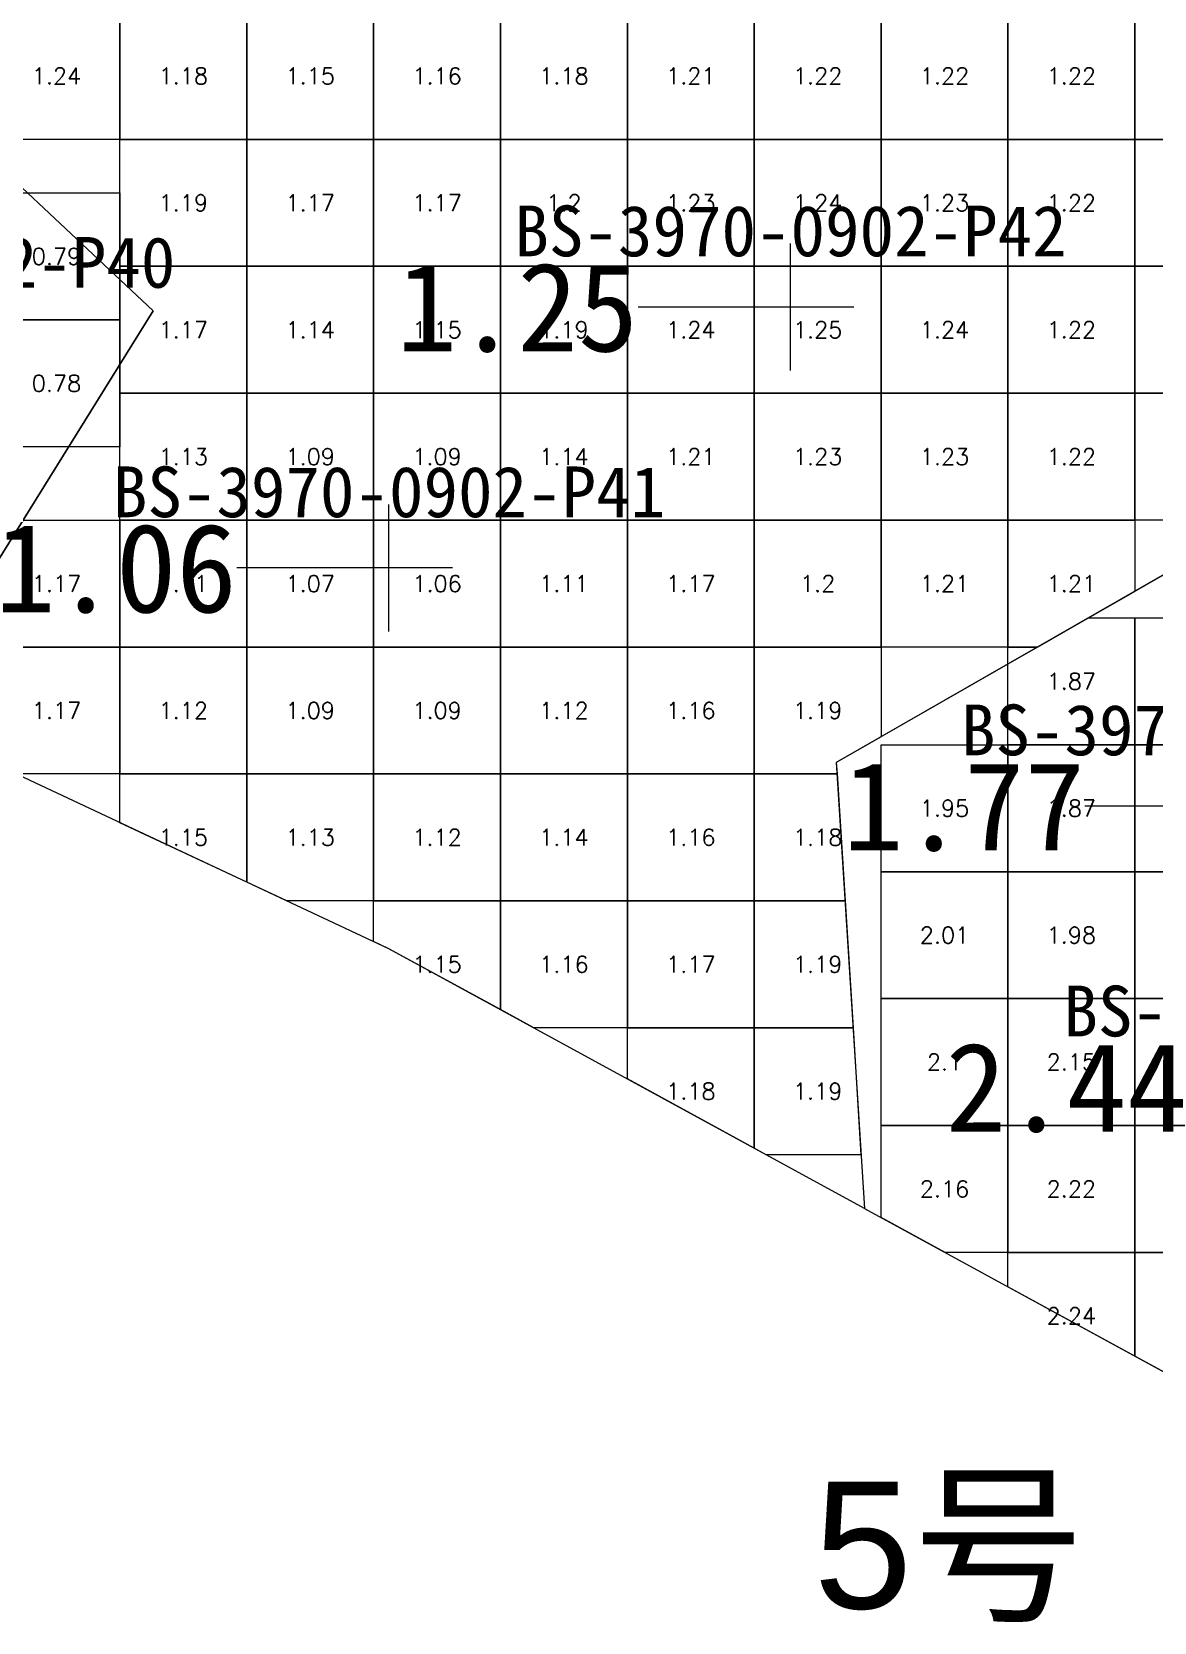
# Model space of a CAD drawing. Header units: inches. Extents: x 469759 to 470079, y 4349683 to 4349873.
# Drawn here: x 469895.84 to 469904.69, y 4349693.83 to 4349706.36 of the extents above; entities that cross this region are included whole.
import ezdxf
from ezdxf.enums import TextEntityAlignment as Align

# ---------------------------------------------------------------- set-up
doc = ezdxf.new("R2010")
doc.units = ezdxf.units.IN
doc.header["$MEASUREMENT"] = 0
for name, color, linetype, lineweight in [('孔口文字', 7, 'Continuous', 0), ('点', 7, 'Continuous', 0), ('爆区方格网', 7, 'Continuous', 0), ('线条', 7, 'Continuous', 0), ('钻孔', 7, 'Continuous', 0)]:
    doc.layers.add(name, color=color, linetype=linetype, lineweight=lineweight)
doc.styles.add('3dmine_textStyle_1', font='txt.shx', dxfattribs={"height": 1, "bigfont": 'gbcbig.shx'})
doc.styles.add('3dmine_textStyle_2', font='arial.ttf', dxfattribs={"height": 1})
doc.styles.add('3dmine_textStyle_3', font='SimSun.ttf', dxfattribs={"height": 1})

msp = doc.modelspace()

# ---------------------------------------------------------------- hatches: boundary and pattern name
at = {"layer": '钻孔', "linetype": 'Continuous', "lineweight": 0, "true_color": 0x0000ff, "extrusion": (0, 1, 0)}
for points in [[(-469902.825, 3959.502), (-469901.825, 3959.502), (-469901.825, 3971.502), (-469902.825, 3971.502)], [(-469899.66, 3959.623), (-469898.66, 3959.623), (-469898.66, 3971.623), (-469899.66, 3971.623)]]:
    msp.add_hatch(color=5, dxfattribs=at).paths.add_polyline_path(points, flags=0)

# ---------------------------------------------------------------- linework, layer by layer
at = {"color": 5, "linetype": 'Continuous', "lineweight": 0, "true_color": 0x0000ff}
msp.add_lwpolyline([(469922.715, 4349702.65), (469918.259, 4349703.257), (469916.336, 4349706.015), (469908.883, 4349706.209), (469905.8, 4349704.412), (469905.452, 4349702.475), (469902.186, 4349700.604), (469902.407, 4349697.09), (469898.66, 4349699.136), (469894.799, 4349700.944), (469896.801, 4349704.163), (469894.947, 4349705.902), (469891.977, 4349706.493), (469889.894, 4349706.624), (469888.385, 4349708.117), (469890.698, 4349710.086), (469888.746, 4349711.711), (469884.89, 4349709.988), (469881.832, 4349708.397), (469880.538, 4349711.441), (469883.538, 4349714.441)], dxfattribs=at)
at = {"color": 4, "linetype": 'Continuous', "lineweight": 0, "true_color": 0x00ffff}
msp.add_lwpolyline([(469894.799, 4349700.944), (469896.801, 4349704.163), (469894.947, 4349705.902), (469891.977, 4349706.493), (469889.894, 4349706.624), (469888.385, 4349708.117), (469890.698, 4349710.086), (469888.746, 4349711.711), (469884.89, 4349709.988), (469881.832, 4349708.397), (469884.832, 4349705.397), (469887.955, 4349703.505), (469891.765, 4349701.796), (469894.799, 4349700.944), (469896.801, 4349704.163), (469894.799, 4349700.944)], dxfattribs=at)
at = {"color": 1, "linetype": 'Continuous', "lineweight": 0, "true_color": 0xff0000, "elevation": 1985.963}
msp.add_lwpolyline([(469905.433, 4349702.464), (469902.186, 4349700.604), (469902.407, 4349697.09), (469906.153, 4349695.045), (469906.698, 4349696.739), (469909.171, 4349700.013), (469905.433, 4349702.464)], dxfattribs=at)
at = {"layer": '点', "color": 138, "linetype": 'Continuous', "lineweight": 0, "true_color": 0x004c4c}
for points, elevation in [([(469901.825, 4349703.692), (469901.825, 4349704.692)], 3971.502), ([(469902.325, 4349704.192), (469901.325, 4349704.192)], 3971.502), ([(469898.66, 4349701.636), (469898.66, 4349702.636)], 3971.623), ([(469899.16, 4349702.136), (469898.16, 4349702.136)], 3971.623)]:
    msp.add_lwpolyline(points, dxfattribs=dict(at, elevation=elevation))
at = {"layer": '爆区方格网', "color": 5, "linetype": 'Continuous', "lineweight": 0, "true_color": 0x0000ff, "elevation": 3971.535}
for points in [[(469896.539, 4349705.513), (469895.539, 4349705.513), (469895.539, 4349706.513), (469896.539, 4349706.513), (469896.539, 4349705.513)], [(469897.539, 4349705.513), (469896.539, 4349705.513), (469896.539, 4349706.513), (469897.539, 4349706.513), (469897.539, 4349705.513)], [(469898.539, 4349705.513), (469897.539, 4349705.513), (469897.539, 4349706.513), (469898.539, 4349706.513), (469898.539, 4349705.513)], [(469899.539, 4349705.513), (469898.539, 4349705.513), (469898.539, 4349706.513), (469899.539, 4349706.513), (469899.539, 4349705.513)], [(469900.539, 4349705.513), (469899.539, 4349705.513), (469899.539, 4349706.513), (469900.539, 4349706.513), (469900.539, 4349705.513)], [(469901.539, 4349705.513), (469900.539, 4349705.513), (469900.539, 4349706.513), (469901.539, 4349706.513), (469901.539, 4349705.513)], [(469902.539, 4349705.513), (469901.539, 4349705.513), (469901.539, 4349706.513), (469902.539, 4349706.513), (469902.539, 4349705.513)], [(469903.539, 4349705.513), (469902.539, 4349705.513), (469902.539, 4349706.513), (469903.539, 4349706.513), (469903.539, 4349705.513)], [(469904.539, 4349705.513), (469903.539, 4349705.513), (469903.539, 4349706.513), (469904.539, 4349706.513), (469904.539, 4349705.513)], [(469905.539, 4349705.513), (469904.539, 4349705.513), (469904.539, 4349706.513), (469905.539, 4349706.513), (469905.539, 4349705.513)], [(469897.539, 4349704.513), (469896.539, 4349704.513), (469896.539, 4349705.513), (469897.539, 4349705.513), (469897.539, 4349704.513)], [(469898.539, 4349704.513), (469897.539, 4349704.513), (469897.539, 4349705.513), (469898.539, 4349705.513), (469898.539, 4349704.513)], [(469899.539, 4349704.513), (469898.539, 4349704.513), (469898.539, 4349705.513), (469899.539, 4349705.513), (469899.539, 4349704.513)], [(469900.539, 4349704.513), (469899.539, 4349704.513), (469899.539, 4349705.513), (469900.539, 4349705.513), (469900.539, 4349704.513)], [(469901.539, 4349704.513), (469900.539, 4349704.513), (469900.539, 4349705.513), (469901.539, 4349705.513), (469901.539, 4349704.513)], [(469902.539, 4349704.513), (469901.539, 4349704.513), (469901.539, 4349705.513), (469902.539, 4349705.513), (469902.539, 4349704.513)], [(469903.539, 4349704.513), (469902.539, 4349704.513), (469902.539, 4349705.513), (469903.539, 4349705.513), (469903.539, 4349704.513)], [(469904.539, 4349704.513), (469903.539, 4349704.513), (469903.539, 4349705.513), (469904.539, 4349705.513), (469904.539, 4349704.513)], [(469905.539, 4349704.513), (469904.539, 4349704.513), (469904.539, 4349705.513), (469905.539, 4349705.513), (469905.539, 4349704.513)], [(469897.539, 4349703.513), (469896.539, 4349703.513), (469896.539, 4349704.091), (469896.539, 4349704.513), (469897.539, 4349704.513), (469897.539, 4349703.513)], [(469898.539, 4349703.513), (469897.539, 4349703.513), (469897.539, 4349704.513), (469898.539, 4349704.513), (469898.539, 4349703.513)], [(469899.539, 4349703.513), (469898.539, 4349703.513), (469898.539, 4349704.513), (469899.539, 4349704.513), (469899.539, 4349703.513)], [(469900.539, 4349703.513), (469899.539, 4349703.513), (469899.539, 4349704.513), (469900.539, 4349704.513), (469900.539, 4349703.513)], [(469901.539, 4349703.513), (469900.539, 4349703.513), (469900.539, 4349704.513), (469901.539, 4349704.513), (469901.539, 4349703.513)], [(469902.539, 4349703.513), (469901.539, 4349703.513), (469901.539, 4349704.513), (469902.539, 4349704.513), (469902.539, 4349703.513)], [(469903.539, 4349703.513), (469902.539, 4349703.513), (469902.539, 4349704.513), (469903.539, 4349704.513), (469903.539, 4349703.513)], [(469904.539, 4349703.513), (469903.539, 4349703.513), (469903.539, 4349704.513), (469904.539, 4349704.513), (469904.539, 4349703.513)], [(469905.539, 4349703.513), (469904.539, 4349703.513), (469904.539, 4349704.513), (469905.539, 4349704.513), (469905.539, 4349703.513)], [(469897.539, 4349702.513), (469896.539, 4349702.513), (469896.539, 4349703.091), (469896.539, 4349703.513), (469897.539, 4349703.513), (469897.539, 4349702.513)], [(469898.539, 4349702.513), (469897.539, 4349702.513), (469897.539, 4349703.513), (469898.539, 4349703.513), (469898.539, 4349702.513)], [(469899.539, 4349702.513), (469898.539, 4349702.513), (469898.539, 4349703.513), (469899.539, 4349703.513), (469899.539, 4349702.513)], [(469900.539, 4349702.513), (469899.539, 4349702.513), (469899.539, 4349703.513), (469900.539, 4349703.513), (469900.539, 4349702.513)], [(469901.539, 4349702.513), (469900.539, 4349702.513), (469900.539, 4349703.513), (469901.539, 4349703.513), (469901.539, 4349702.513)], [(469902.539, 4349702.513), (469901.539, 4349702.513), (469901.539, 4349703.513), (469902.539, 4349703.513), (469902.539, 4349702.513)], [(469903.539, 4349702.513), (469902.539, 4349702.513), (469902.539, 4349703.513), (469903.539, 4349703.513), (469903.539, 4349702.513)], [(469904.539, 4349702.513), (469903.539, 4349702.513), (469903.539, 4349703.513), (469904.539, 4349703.513), (469904.539, 4349702.513)], [(469905.539, 4349702.513), (469904.539, 4349702.513), (469904.539, 4349703.513), (469905.539, 4349703.513), (469905.539, 4349702.513)], [(469896.539, 4349701.513), (469895.539, 4349701.513), (469895.539, 4349702.091), (469895.539, 4349702.513), (469896.539, 4349702.513), (469896.539, 4349701.513)], [(469897.539, 4349701.513), (469896.539, 4349701.513), (469896.539, 4349702.513), (469897.539, 4349702.513), (469897.539, 4349701.513)], [(469898.539, 4349701.513), (469897.539, 4349701.513), (469897.539, 4349702.513), (469898.539, 4349702.513), (469898.539, 4349701.513)], [(469899.539, 4349701.513), (469898.539, 4349701.513), (469898.539, 4349702.513), (469899.539, 4349702.513), (469899.539, 4349701.513)], [(469900.539, 4349701.513), (469899.539, 4349701.513), (469899.539, 4349702.513), (469900.539, 4349702.513), (469900.539, 4349701.513)], [(469901.539, 4349701.513), (469900.539, 4349701.513), (469900.539, 4349702.513), (469901.539, 4349702.513), (469901.539, 4349701.513)], [(469902.539, 4349701.513), (469901.539, 4349701.513), (469901.539, 4349702.513), (469902.539, 4349702.513), (469902.539, 4349701.513)], [(469903.539, 4349701.513), (469902.539, 4349701.513), (469902.539, 4349702.513), (469903.539, 4349702.513), (469903.539, 4349701.513)], [(469904.539, 4349701.952), (469903.772, 4349701.513), (469903.539, 4349701.513), (469903.539, 4349702.513), (469904.539, 4349702.513), (469904.539, 4349701.952)], [(469896.539, 4349700.513), (469895.72, 4349700.513), (469895.539, 4349700.598), (469895.539, 4349701.091), (469895.539, 4349701.513), (469896.539, 4349701.513), (469896.539, 4349700.513)], [(469897.539, 4349700.513), (469896.539, 4349700.513), (469896.539, 4349701.513), (469897.539, 4349701.513), (469897.539, 4349700.513)], [(469898.539, 4349700.513), (469897.539, 4349700.513), (469897.539, 4349701.513), (469898.539, 4349701.513), (469898.539, 4349700.513)], [(469899.539, 4349700.513), (469898.539, 4349700.513), (469898.539, 4349701.513), (469899.539, 4349701.513), (469899.539, 4349700.513)], [(469900.539, 4349700.513), (469899.539, 4349700.513), (469899.539, 4349701.513), (469900.539, 4349701.513), (469900.539, 4349700.513)], [(469901.539, 4349700.513), (469900.539, 4349700.513), (469900.539, 4349701.513), (469901.539, 4349701.513), (469901.539, 4349700.513)], [(469902.539, 4349700.806), (469902.186, 4349700.604), (469902.192, 4349700.513), (469901.539, 4349700.513), (469901.539, 4349701.513), (469902.539, 4349701.513), (469902.539, 4349700.806)], [(469897.539, 4349699.661), (469896.539, 4349700.129), (469896.539, 4349700.513), (469897.539, 4349700.513), (469897.539, 4349699.661)], [(469898.539, 4349699.513), (469897.855, 4349699.513), (469897.539, 4349699.661), (469897.539, 4349700.513), (469898.539, 4349700.513), (469898.539, 4349699.513)], [(469899.539, 4349699.513), (469898.539, 4349699.513), (469898.539, 4349700.513), (469899.539, 4349700.513), (469899.539, 4349699.513)], [(469900.539, 4349699.513), (469899.539, 4349699.513), (469899.539, 4349700.513), (469900.539, 4349700.513), (469900.539, 4349699.513)], [(469901.539, 4349699.513), (469900.539, 4349699.513), (469900.539, 4349700.513), (469901.539, 4349700.513), (469901.539, 4349699.513)], [(469902.255, 4349699.513), (469901.539, 4349699.513), (469901.539, 4349700.513), (469902.192, 4349700.513), (469902.255, 4349699.513)], [(469899.539, 4349698.656), (469898.66, 4349699.136), (469898.539, 4349699.192), (469898.539, 4349699.513), (469899.539, 4349699.513), (469899.539, 4349698.656)], [(469900.539, 4349698.513), (469899.801, 4349698.513), (469899.539, 4349698.656), (469899.539, 4349699.513), (469900.539, 4349699.513), (469900.539, 4349698.513)], [(469901.539, 4349698.513), (469900.539, 4349698.513), (469900.539, 4349699.513), (469901.539, 4349699.513), (469901.539, 4349698.513)], [(469902.318, 4349698.513), (469901.539, 4349698.513), (469901.539, 4349699.513), (469902.255, 4349699.513), (469902.318, 4349698.513)], [(469901.539, 4349697.564), (469900.539, 4349698.11), (469900.539, 4349698.513), (469901.539, 4349698.513), (469901.539, 4349697.564)], [(469902.38, 4349697.513), (469901.633, 4349697.513), (469901.539, 4349697.564), (469901.539, 4349698.513), (469902.318, 4349698.513), (469902.38, 4349697.513)]]:
    msp.add_lwpolyline(points, dxfattribs=at)
at = {"layer": '爆区方格网', "color": 4, "linetype": 'Continuous', "lineweight": 0, "true_color": 0x00ffff, "elevation": 3971.523}
for points in [[(469896.539, 4349704.091), (469895.539, 4349704.091), (469895.539, 4349705.091), (469896.539, 4349705.091), (469896.539, 4349704.091)], [(469896.539, 4349703.091), (469895.539, 4349703.091), (469895.539, 4349704.091), (469896.539, 4349704.091), (469896.539, 4349703.091)]]:
    msp.add_lwpolyline(points, dxfattribs=at)
at = {"layer": '爆区方格网', "color": 1, "linetype": 'Continuous', "lineweight": 0, "true_color": 0xff0000, "elevation": 3971.424}
for points in [[(469904.539, 4349700.743), (469903.539, 4349700.743), (469903.539, 4349701.513), (469903.772, 4349701.513), (469904.175, 4349701.743), (469904.539, 4349701.743), (469904.539, 4349700.743)], [(469905.539, 4349700.743), (469904.539, 4349700.743), (469904.539, 4349701.743), (469905.539, 4349701.743), (469905.539, 4349700.743)], [(469903.539, 4349699.743), (469902.539, 4349699.743), (469902.539, 4349700.743), (469903.539, 4349700.743), (469903.539, 4349699.743)], [(469904.539, 4349699.743), (469903.539, 4349699.743), (469903.539, 4349700.743), (469904.539, 4349700.743), (469904.539, 4349699.743)], [(469905.539, 4349699.743), (469904.539, 4349699.743), (469904.539, 4349700.743), (469905.539, 4349700.743), (469905.539, 4349699.743)], [(469903.539, 4349698.743), (469902.539, 4349698.743), (469902.539, 4349699.743), (469903.539, 4349699.743), (469903.539, 4349698.743)], [(469904.539, 4349698.743), (469903.539, 4349698.743), (469903.539, 4349699.743), (469904.539, 4349699.743), (469904.539, 4349698.743)], [(469905.539, 4349698.743), (469904.539, 4349698.743), (469904.539, 4349699.743), (469905.539, 4349699.743), (469905.539, 4349698.743)], [(469903.539, 4349697.743), (469902.539, 4349697.743), (469902.539, 4349698.743), (469903.539, 4349698.743), (469903.539, 4349697.743)], [(469904.539, 4349697.743), (469903.539, 4349697.743), (469903.539, 4349698.743), (469904.539, 4349698.743), (469904.539, 4349697.743)], [(469905.539, 4349697.743), (469904.539, 4349697.743), (469904.539, 4349698.743), (469905.539, 4349698.743), (469905.539, 4349697.743)], [(469903.539, 4349696.743), (469903.043, 4349696.743), (469902.539, 4349697.018), (469902.539, 4349697.743), (469903.539, 4349697.743), (469903.539, 4349696.743)], [(469904.539, 4349696.743), (469903.539, 4349696.743), (469903.539, 4349697.743), (469904.539, 4349697.743), (469904.539, 4349696.743)], [(469905.539, 4349696.743), (469904.539, 4349696.743), (469904.539, 4349697.743), (469905.539, 4349697.743), (469905.539, 4349696.743)], [(469904.539, 4349695.926), (469903.539, 4349696.472), (469903.539, 4349696.743), (469904.539, 4349696.743), (469904.539, 4349695.926)], [(469905.539, 4349695.743), (469904.874, 4349695.743), (469904.539, 4349695.926), (469904.539, 4349696.743), (469905.539, 4349696.743), (469905.539, 4349695.743)]]:
    msp.add_lwpolyline(points, dxfattribs=at)
at = {"layer": '线条', "color": 138, "linetype": 'Continuous', "lineweight": 0, "true_color": 0x004c4c}
for points, elevation in [([(469901.825, 4349704.192), (469901.825, 4349704.192), (469901.825, 4349704.192)], 3971.502), ([(469898.66, 4349702.136), (469898.66, 4349702.136), (469898.66, 4349702.136)], 3971.623)]:
    msp.add_lwpolyline(points, dxfattribs=dict(at, elevation=elevation))
at = {"layer": '钻孔', "color": 5, "linetype": 'Continuous', "lineweight": 0, "true_color": 0x0000ff}
for points, elevation in [([(469901.825, 4349704.192), (469900.625, 4349704.192)], 3971.502), ([(469901.825, 4349704.192), (469900.625, 4349704.192)], 3959.502), ([(469898.66, 4349702.136), (469897.46, 4349702.136)], 3971.623), ([(469898.66, 4349702.136), (469897.46, 4349702.136)], 3959.623)]:
    msp.add_lwpolyline(points, dxfattribs=dict(at, elevation=elevation))
at = {"layer": '钻孔', "color": 1, "linetype": 'Continuous', "lineweight": 0, "true_color": 0xff0000}
for elevation in [3971.325, 3960.325]:
    msp.add_lwpolyline([(469905.345, 4349700.26), (469904.145, 4349700.26)], dxfattribs=dict(at, elevation=elevation))

# ---------------------------------------------------------------- texts
at = {"color": 5, "linetype": 'Continuous', "lineweight": 0, "true_color": 0x0000ff, "style": '3dmine_textStyle_1'}
for s, p in [('1.24', (469896.039, 4349706.013, 3971.535)), ('1.18', (469897.039, 4349706.013, 3971.535)), ('1.15', (469898.039, 4349706.013, 3971.535)), ('1.16', (469899.039, 4349706.013, 3971.535)), ('1.18', (469900.039, 4349706.013, 3971.535)), ('1.21', (469901.039, 4349706.013, 3971.535)), ('1.22', (469902.039, 4349706.013, 3971.535)), ('1.22', (469903.039, 4349706.013, 3971.535)), ('1.22', (469904.039, 4349706.013, 3971.535)), ('1.19', (469897.039, 4349705.013, 3971.535)), ('1.17', (469898.039, 4349705.013, 3971.535)), ('1.17', (469899.039, 4349705.013, 3971.535)), ('1.2', (469900.039, 4349705.013, 3971.535)), ('1.23', (469901.039, 4349705.013, 3971.535)), ('1.24', (469902.039, 4349705.013, 3971.535)), ('1.23', (469903.039, 4349705.013, 3971.535)), ('1.22', (469904.039, 4349705.013, 3971.535)), ('1.17', (469897.039, 4349704.013, 3971.535)), ('1.14', (469898.039, 4349704.013, 3971.535)), ('1.15', (469899.039, 4349704.013, 3971.535)), ('1.19', (469900.039, 4349704.013, 3971.535)), ('1.24', (469901.039, 4349704.013, 3971.535)), ('1.25', (469902.039, 4349704.013, 3971.535)), ('1.24', (469903.039, 4349704.013, 3971.535)), ('1.22', (469904.039, 4349704.013, 3971.535)), ('1.13', (469897.039, 4349703.013, 3971.535)), ('1.09', (469898.039, 4349703.013, 3971.535)), ('1.09', (469899.039, 4349703.013, 3971.535)), ('1.14', (469900.039, 4349703.013, 3971.535)), ('1.21', (469901.039, 4349703.013, 3971.535)), ('1.23', (469902.039, 4349703.013, 3971.535)), ('1.23', (469903.039, 4349703.013, 3971.535)), ('1.22', (469904.039, 4349703.013, 3971.535)), ('1.17', (469896.039, 4349702.013, 3971.535)), ('1.11', (469897.039, 4349702.013, 3971.535)), ('1.07', (469898.039, 4349702.013, 3971.535)), ('1.06', (469899.039, 4349702.013, 3971.535)), ('1.11', (469900.039, 4349702.013, 3971.535)), ('1.17', (469901.039, 4349702.013, 3971.535)), ('1.2', (469902.039, 4349702.013, 3971.535)), ('1.21', (469903.039, 4349702.013, 3971.535)), ('1.21', (469904.039, 4349702.013, 3971.535)), ('1.17', (469896.039, 4349701.013, 3971.535)), ('1.12', (469897.039, 4349701.013, 3971.535)), ('1.09', (469898.039, 4349701.013, 3971.535)), ('1.09', (469899.039, 4349701.013, 3971.535)), ('1.12', (469900.039, 4349701.013, 3971.535)), ('1.16', (469901.039, 4349701.013, 3971.535)), ('1.19', (469902.039, 4349701.013, 3971.535)), ('1.15', (469897.039, 4349700.013, 3971.535)), ('1.13', (469898.039, 4349700.013, 3971.535)), ('1.12', (469899.039, 4349700.013, 3971.535)), ('1.14', (469900.039, 4349700.013, 3971.535)), ('1.16', (469901.039, 4349700.013, 3971.535)), ('1.18', (469902.039, 4349700.013, 3971.535)), ('1.15', (469899.039, 4349699.013, 3971.535)), ('1.16', (469900.039, 4349699.013, 3971.535)), ('1.17', (469901.039, 4349699.013, 3971.535)), ('1.19', (469902.039, 4349699.013, 3971.535)), ('1.18', (469901.039, 4349698.013, 3971.535)), ('1.19', (469902.039, 4349698.013, 3971.535))]:
    msp.add_text(s, height=0.13, dxfattribs=at).set_placement(p, align=Align.MIDDLE_CENTER)
at = {"color": 4, "linetype": 'Continuous', "lineweight": 0, "true_color": 0x00ffff, "style": '3dmine_textStyle_1'}
for s, p in [('0.79', (469896.039, 4349704.591, 3971.523)), ('0.78', (469896.039, 4349703.591, 3971.523))]:
    msp.add_text(s, height=0.13, dxfattribs=at).set_placement(p, align=Align.MIDDLE_CENTER)
at = {"color": 1, "linetype": 'Continuous', "lineweight": 0, "true_color": 0xff0000, "style": '3dmine_textStyle_1'}
for s, p in [('1.87', (469904.039, 4349701.243, 3971.424)), ('1.95', (469903.039, 4349700.243, 3971.424)), ('1.87', (469904.039, 4349700.243, 3971.424)), ('2.01', (469903.039, 4349699.243, 3971.424)), ('1.98', (469904.039, 4349699.243, 3971.424)), ('2.1', (469903.039, 4349698.243, 3971.424)), ('2.15', (469904.039, 4349698.243, 3971.424)), ('2.16', (469903.039, 4349697.243, 3971.424)), ('2.22', (469904.039, 4349697.243, 3971.424)), ('2.24', (469904.039, 4349696.243, 3971.424))]:
    msp.add_text(s, height=0.13, dxfattribs=at).set_placement(p, align=Align.MIDDLE_CENTER)
at = {"color": 7, "linetype": 'Continuous', "lineweight": 0, "style": '3dmine_textStyle_2'}
msp.add_text('5号', height=1, dxfattribs=at).set_placement((469902.007, 4349693.937, 1985.963))
at = {"layer": '孔口文字', "color": 138, "linetype": 'Continuous', "lineweight": 0, "true_color": 0x004c4c, "style": '3dmine_textStyle_3'}
for s, p in [('BS-3970-0902-P42', (469901.825, 4349704.592, 3971.502)), ('BS-3970-0902-P40', (469894.799, 4349704.344, 3971.523)), ('BS-3970-0902-P41', (469898.66, 4349702.536, 3971.623)), ('BS-3970-0902-P43', (469905.345, 4349700.66, 3971.325)), ('BS-3970-0902-P44', (469906.153, 4349698.445, 3971.424))]:
    msp.add_text(s, height=0.4, dxfattribs=at).set_placement(p, align=Align.CENTER)
at = {"layer": '钻孔', "color": 5, "linetype": 'Continuous', "lineweight": 0, "true_color": 0x0000ff, "style": '3dmine_textStyle_3'}
for s, p in [('1.25', (469900.625, 4349704.192, 3971.502)), ('1.06', (469897.46, 4349702.136, 3971.623))]:
    msp.add_text(s, height=0.7, dxfattribs=at).set_placement(p, align=Align.MIDDLE_RIGHT)
at = {"layer": '钻孔', "color": 1, "linetype": 'Continuous', "lineweight": 0, "true_color": 0xff0000, "style": '3dmine_textStyle_3'}
for s, p in [('1.77', (469904.145, 4349700.26, 3971.325)), ('2.44', (469904.953, 4349698.045, 3971.424))]:
    msp.add_text(s, height=0.7, dxfattribs=at).set_placement(p, align=Align.MIDDLE_RIGHT)

doc.saveas('drawing.dxf')
